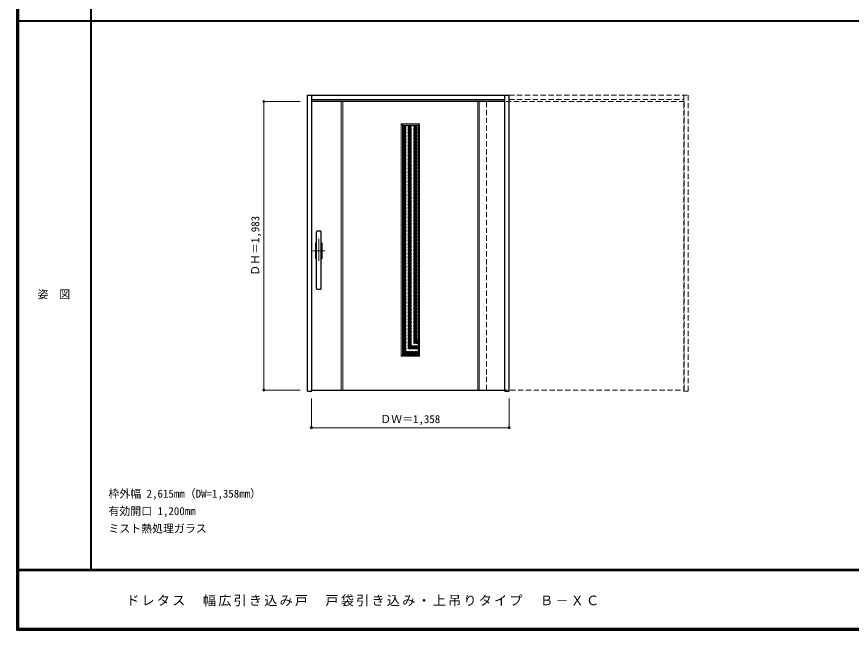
# Model space of a CAD drawing. Units: millimetres, scale not verified. Extents: x -6000 to 5700, y -4307 to 4175.
# Drawn here: x -6000 to -267, y -4205 to 12 of the extents above; entities that cross this region are included whole.
import ezdxf
from ezdxf.enums import TextEntityAlignment as Align

# ---------------------------------------------------------------- set-up
doc = ezdxf.new("R2010")
doc.units = ezdxf.units.MM
doc.header["$LTSCALE"] = 30
doc.header["$PDMODE"] = 32
doc.header["$PDSIZE"] = 15
doc.linetypes.add('CHAIN1', pattern=[8, 5, -1, 1, -1])
doc.linetypes.add('DASHED1', pattern=[1.8, 1.2, -0.6])
for name, color, linetype, lineweight in [('0-1_通り芯', 4, 'CHAIN1', 9), ('0-2_扉', 4, 'DASHED1', 9), ('0-3_仕上げ', 7, 'Continuous', 18), ('0-4_枠', 3, 'Continuous', 25), ('0-B_寸法', 4, 'Continuous', 9), ('0-C_ハッチ', 4, 'DASHED1', 9), ('0-D_ﾊﾞｰ引き手', 3, 'Continuous', 25), ('F-1_枠', 6, 'Continuous', 40), ('F-A_文字', 7, 'Continuous', 18)]:
    doc.layers.add(name, color=color, linetype=linetype, lineweight=lineweight)
doc.layers.add('0-A_文字', color=7, linetype='Continuous')
doc.styles.add('ＭＳ ゴシック', font='')
doc.styles.get('ＭＳ ゴシック').set_extended_font_data('MS Gothic')

msp = doc.modelspace()

# ---------------------------------------------------------------- linework, layer by layer
at = {"layer": '0-1_通り芯'}
for p, q in [((-3924.5, -1515.5), (-3924.5, -1677.5)), ((-3965.5, -1596.5), (-3883.5, -1596.5))]:
    msp.add_line(p, q, dxfattribs=at)
at = {"layer": '0-2_扉'}
for p, q in [((-3972.5, -571), (-3975.5, -571)), ((-3975.5, -2554), (-3975.5, -571)), ((-2772.5, -2554), (-2772.5, -571)), ((-1414.5, -571), (-2772.5, -571)), ((-2617.5, -571), (-2617.5, -2554)), ((-1414.5, -571), (-1414.5, -2554)), ((-3972.5, -2554), (-3975.5, -2554)), ((-2772.5, -2554), (-1414.5, -2554))]:
    msp.add_line(p, q, dxfattribs=at)
at = {"layer": '0-2_扉', "color": 3, "linetype": 'Continuous', "lineweight": 25}
for p, q in [((-2647.5, -571), (-3972.5, -571)), ((-3972.5, -2554), (-2647.5, -2554))]:
    msp.add_line(p, q, dxfattribs=at)
at = {"layer": '0-3_仕上げ'}
for p, q in [((-3770.5, -2554), (-3770.5, -571)), ((-3760.5, -2554), (-3760.5, -571)), ((-2832.5, -2554), (-2832.5, -571)), ((-2822.5, -2554), (-2822.5, -571)), ((-3360, -723.5), (-3351, -732.5)), ((-3360, -723.5), (-3360, -2320.5)), ((-3242, -732.5), (-3233, -723.5)), ((-3360, -2320.5), (-3351, -2311.5)), ((-3360, -2320.5), (-3233, -2320.5)), ((-3242, -2311.5), (-3233, -2320.5))]:
    msp.add_line(p, q, dxfattribs=at)
at = {"layer": '0-3_仕上げ', "color": 3, "lineweight": 25}
for p, q in [((-3351, -732.5), (-3242, -732.5)), ((-3351, -732.5), (-3351, -2311.5)), ((-3242, -732.5), (-3242, -2311.5)), ((-3351, -2311.5), (-3242, -2311.5))]:
    msp.add_line(p, q, dxfattribs=at)
at = {"layer": '0-3_仕上げ'}
msp.add_lwpolyline([(-3360, -723.5), (-3233, -723.5), (-3233, -2320.5)], dxfattribs=at)
at = {"layer": '0-4_枠'}
for p, q in [((-4002.5, -2562.5), (-4002.5, -527.5)), ((-4002.5, -527.5), (-2617.5, -527.5)), ((-3972.5, -2562.5), (-3972.5, -527.5)), ((-3972.5, -557.5), (-2647.5, -557.5)), ((-2647.5, -2562.5), (-2647.5, -527.5)), ((-4002.5, -2562.5), (-3972.5, -2562.5))]:
    msp.add_line(p, q, dxfattribs=at)
at = {"layer": '0-4_枠', "color": 4, "linetype": 'DASHED1', "lineweight": 9}
for p, q in [((-2617.5, -527.5), (-1387.5, -527.5)), ((-2617.5, -557.5), (-1417.5, -557.5)), ((-1417.5, -2562.5), (-1417.5, -527.5)), ((-1387.5, -527.5), (-1387.5, -2562.5)), ((-1417.5, -2562.5), (-1387.5, -2562.5))]:
    msp.add_line(p, q, dxfattribs=at)
at = {"layer": '0-4_枠'}
msp.add_lwpolyline([(-2647.5, -2562.5), (-2617.5, -2562.5), (-2617.5, -527.5)], dxfattribs=at)
at = {"layer": '0-B_寸法'}
for p, q in [((-4302.5, -571), (-4052.5, -571)), ((-4302.5, -2554), (-4302.5, -571)), ((-4302.5, -2554), (-4052.5, -2554)), ((-3975.5, -2812.5), (-3975.5, -2612.5)), ((-2617.5, -2812.5), (-2617.5, -2612.5)), ((-3975.5, -2812.5), (-2617.5, -2812.5))]:
    msp.add_line(p, q, dxfattribs=at)
at = {"layer": '0-B_寸法', "color": 7}
for p in [(-4302.5, -571), (-4302.5, -2554), (-3975.5, -2812.5), (-2617.5, -2812.5)]:
    msp.add_point(p, dxfattribs=at)
at = {"layer": '0-C_ハッチ'}
for p, q in [((-3351, -735.35), (-3348.15, -732.5)), ((-3351, -745.25), (-3338.25, -732.5)), ((-3351, -755.15), (-3328.35, -732.5)), ((-3351, -765.05), (-3318.45, -732.5)), ((-3351, -774.95), (-3308.55, -732.5)), ((-3351, -784.85), (-3298.65, -732.5)), ((-3351, -794.75), (-3288.75, -732.5)), ((-3351, -804.65), (-3278.85, -732.5)), ((-3351, -814.54), (-3268.96, -732.5)), ((-3351, -824.44), (-3259.06, -732.5)), ((-3351, -834.34), (-3249.16, -732.5)), ((-3351, -844.24), (-3242, -735.24)), ((-3351, -854.14), (-3242, -745.14)), ((-3351, -864.04), (-3242, -755.04)), ((-3351, -873.94), (-3242, -764.94)), ((-3351, -883.84), (-3242, -774.84)), ((-3351, -893.74), (-3242, -784.74)), ((-3351, -903.64), (-3242, -794.64)), ((-3351, -913.54), (-3242, -804.54)), ((-3351, -923.44), (-3242, -814.44)), ((-3351, -933.34), (-3242, -824.34)), ((-3351, -943.24), (-3242, -834.24)), ((-3351, -953.14), (-3242, -844.14)), ((-3351, -963.04), (-3242, -854.04)), ((-3351, -972.94), (-3242, -863.94)), ((-3351, -982.84), (-3242, -873.84)), ((-3351, -992.74), (-3242, -883.74)), ((-3351, -1002.64), (-3242, -893.64)), ((-3351, -1012.53), (-3242, -903.53)), ((-3351, -1022.43), (-3242, -913.43)), ((-3351, -1032.33), (-3242, -923.33)), ((-3351, -1042.23), (-3242, -933.23)), ((-3351, -1052.13), (-3242, -943.13)), ((-3351, -1062.03), (-3242, -953.03)), ((-3351, -1071.93), (-3242, -962.93)), ((-3351, -1081.83), (-3242, -972.83)), ((-3351, -1091.73), (-3242, -982.73)), ((-3351, -1101.63), (-3242, -992.63)), ((-3351, -1111.53), (-3242, -1002.53)), ((-3351, -1121.43), (-3242, -1012.43)), ((-3351, -1131.33), (-3242, -1022.33)), ((-3351, -1141.23), (-3242, -1032.23)), ((-3351, -1151.13), (-3242, -1042.13)), ((-3351, -1161.03), (-3242, -1052.03)), ((-3351, -1170.93), (-3242, -1061.93)), ((-3351, -1180.83), (-3242, -1071.83)), ((-3351, -1190.73), (-3242, -1081.73)), ((-3351, -1200.63), (-3242, -1091.63)), ((-3351, -1210.52), (-3242, -1101.52)), ((-3351, -1220.42), (-3242, -1111.42)), ((-3351, -1230.32), (-3242, -1121.32)), ((-3351, -1240.22), (-3242, -1131.22)), ((-3351, -1250.12), (-3242, -1141.12)), ((-3351, -1260.02), (-3242, -1151.02)), ((-3351, -1269.92), (-3242, -1160.92)), ((-3351, -1279.82), (-3242, -1170.82)), ((-3351, -1289.72), (-3242, -1180.72)), ((-3351, -1299.62), (-3242, -1190.62)), ((-3351, -1309.52), (-3242, -1200.52)), ((-3351, -1319.42), (-3242, -1210.42)), ((-3351, -1329.32), (-3242, -1220.32)), ((-3351, -1339.22), (-3242, -1230.22)), ((-3351, -1349.12), (-3242, -1240.12)), ((-3351, -1359.02), (-3242, -1250.02)), ((-3351, -1368.92), (-3242, -1259.92)), ((-3351, -1378.82), (-3242, -1269.82)), ((-3351, -1388.72), (-3242, -1279.72)), ((-3351, -1398.62), (-3242, -1289.62)), ((-3351, -1408.51), (-3242, -1299.51)), ((-3351, -1418.41), (-3242, -1309.41)), ((-3351, -1428.31), (-3242, -1319.31)), ((-3351, -1438.21), (-3242, -1329.21)), ((-3351, -1448.11), (-3242, -1339.11)), ((-3351, -1458.01), (-3242, -1349.01)), ((-3351, -1467.91), (-3242, -1358.91)), ((-3351, -1477.81), (-3242, -1368.81)), ((-3351, -1487.71), (-3242, -1378.71)), ((-3351, -1497.61), (-3242, -1388.61)), ((-3351, -1507.51), (-3242, -1398.51)), ((-3351, -1517.41), (-3242, -1408.41)), ((-3351, -1527.31), (-3242, -1418.31)), ((-3351, -1537.21), (-3242, -1428.21)), ((-3351, -1547.11), (-3242, -1438.11)), ((-3351, -1557.01), (-3242, -1448.01)), ((-3351, -1566.91), (-3242, -1457.91)), ((-3351, -1576.81), (-3242, -1467.81)), ((-3351, -1586.71), (-3242, -1477.71)), ((-3351, -1596.61), (-3242, -1487.61)), ((-3351, -1606.5), (-3242, -1497.5)), ((-3351, -1616.4), (-3242, -1507.4)), ((-3351, -1626.3), (-3242, -1517.3)), ((-3351, -1636.2), (-3242, -1527.2)), ((-3351, -1646.1), (-3242, -1537.1)), ((-3351, -1656), (-3242, -1547)), ((-3351, -1665.9), (-3242, -1556.9)), ((-3351, -1675.8), (-3242, -1566.8)), ((-3351, -1685.7), (-3242, -1576.7)), ((-3351, -1695.6), (-3242, -1586.6)), ((-3351, -1705.5), (-3242, -1596.5)), ((-3351, -1715.4), (-3242, -1606.4)), ((-3351, -1725.3), (-3242, -1616.3)), ((-3351, -1735.2), (-3242, -1626.2)), ((-3351, -1745.1), (-3242, -1636.1)), ((-3351, -1755), (-3242, -1646)), ((-3351, -1764.9), (-3242, -1655.9)), ((-3351, -1774.8), (-3242, -1665.8)), ((-3351, -1784.7), (-3242, -1675.7)), ((-3351, -1794.59), (-3242, -1685.59)), ((-3351, -1804.49), (-3242, -1695.49)), ((-3351, -1814.39), (-3242, -1705.39)), ((-3351, -1824.29), (-3242, -1715.29)), ((-3351, -1834.19), (-3242, -1725.19)), ((-3351, -1844.09), (-3242, -1735.09)), ((-3351, -1853.99), (-3242, -1744.99)), ((-3351, -1863.89), (-3242, -1754.89)), ((-3351, -1873.79), (-3242, -1764.79)), ((-3351, -1883.69), (-3242, -1774.69)), ((-3351, -1893.59), (-3242, -1784.59)), ((-3351, -1903.49), (-3242, -1794.49)), ((-3351, -1913.39), (-3242, -1804.39)), ((-3351, -1923.29), (-3242, -1814.29)), ((-3351, -1933.19), (-3242, -1824.19)), ((-3351, -1943.09), (-3242, -1834.09)), ((-3351, -1952.99), (-3242, -1843.99)), ((-3351, -1962.89), (-3242, -1853.89)), ((-3351, -1972.79), (-3242, -1863.79)), ((-3351, -1982.69), (-3242, -1873.69)), ((-3351, -1992.58), (-3242, -1883.58)), ((-3351, -2002.48), (-3242, -1893.48)), ((-3351, -2012.38), (-3242, -1903.38)), ((-3351, -2022.28), (-3242, -1913.28)), ((-3351, -2032.18), (-3242, -1923.18)), ((-3351, -2042.08), (-3242, -1933.08)), ((-3351, -2051.98), (-3242, -1942.98)), ((-3351, -2061.88), (-3242, -1952.88)), ((-3351, -2071.78), (-3242, -1962.78)), ((-3351, -2081.68), (-3242, -1972.68)), ((-3351, -2091.58), (-3242, -1982.58)), ((-3351, -2101.48), (-3242, -1992.48)), ((-3351, -2111.38), (-3242, -2002.38)), ((-3351, -2121.28), (-3242, -2012.28)), ((-3351, -2131.18), (-3242, -2022.18)), ((-3351, -2141.08), (-3242, -2032.08)), ((-3351, -2150.98), (-3242, -2041.98)), ((-3351, -2160.88), (-3242, -2051.88)), ((-3351, -2170.78), (-3242, -2061.78)), ((-3351, -2180.68), (-3242, -2071.68)), ((-3351, -2190.57), (-3242, -2081.57)), ((-3351, -2200.47), (-3242, -2091.47)), ((-3351, -2210.37), (-3242, -2101.37)), ((-3351, -2220.27), (-3242, -2111.27)), ((-3351, -2230.17), (-3242, -2121.17)), ((-3351, -2240.07), (-3242, -2131.07)), ((-3351, -2249.97), (-3242, -2140.97)), ((-3351, -2259.87), (-3242, -2150.87)), ((-3351, -2269.77), (-3242, -2160.77)), ((-3351, -2279.67), (-3242, -2170.67)), ((-3351, -2289.57), (-3242, -2180.57)), ((-3351, -2299.47), (-3242, -2190.47)), ((-3351, -2309.37), (-3242, -2200.37)), ((-3343.23, -2311.5), (-3242, -2210.27)), ((-3333.33, -2311.5), (-3242, -2220.17)), ((-3323.43, -2311.5), (-3242, -2230.07)), ((-3313.53, -2311.5), (-3242, -2239.97)), ((-3303.63, -2311.5), (-3242, -2249.87)), ((-3293.73, -2311.5), (-3242, -2259.77)), ((-3283.83, -2311.5), (-3242, -2269.67)), ((-3273.94, -2311.5), (-3242, -2279.56)), ((-3264.04, -2311.5), (-3242, -2289.46)), ((-3254.14, -2311.5), (-3242, -2299.36))]:
    msp.add_line(p, q, dxfattribs=at)
at = {"layer": '0-D_ﾊﾞｰ引き手'}
for p, q in [((-3940.5, -1856.5), (-3940.5, -1466.5)), ((-3913.5, -1461.5), (-3935.5, -1461.5)), ((-3908.5, -1856.5), (-3908.5, -1466.5)), ((-3945.5, -1651.5), (-3945.5, -1541.5)), ((-3945.5, -1541.5), (-3940.5, -1541.5)), ((-3908.5, -1541.5), (-3903.5, -1541.5)), ((-3903.5, -1541.5), (-3903.5, -1651.5)), ((-3940.5, -1651.5), (-3945.5, -1651.5)), ((-3903.5, -1651.5), (-3908.5, -1651.5)), ((-3935.5, -1861.5), (-3913.5, -1861.5))]:
    msp.add_line(p, q, dxfattribs=at)
for centre, start, end in [((-3935.5, -1466.5), 90, 180), ((-3913.5, -1466.5), 0, 90), ((-3935.5, -1856.5), 180, 270), ((-3913.5, -1856.5), 270, 0)]:
    msp.add_arc(centre, 5, start, end, dxfattribs=at)
at = {"layer": 'F-1_枠'}
for p, q in [((-6000, 4175), (-6000, -4205)), ((-5995, 4175), (-5995, -4205)), ((-5990, 4175), (-5990, -4205)), ((-5490, 4175), (-5490, -3790)), ((-5990, -15.5), (5690, -15.5)), ((5700, -3790), (-6000, -3790)), ((5700, -3795), (-6000, -3795)), ((5700, -4195), (-6000, -4195)), ((5700, -4200), (-6000, -4200)), ((5700, -4205), (-6000, -4205))]:
    msp.add_line(p, q, dxfattribs=at)

# ---------------------------------------------------------------- texts
at = {"layer": '0-A_文字', "style": 'ＭＳ ゴシック'}
for s, p in [('枠外幅 2,615mm（DW=1,358mm）', (-5370, -3310)), ('有効開口 1,200㎜', (-5370, -3430)), ('ミスト熱処理ガラス', (-5370, -3550))]:
    msp.add_text(s, height=54.99, dxfattribs=at).set_placement(p, align=Align.BOTTOM_LEFT)
at = {"layer": '0-B_寸法', "color": 7, "style": 'ＭＳ ゴシック'}
msp.add_text('ＤＨ＝1,983', height=54.99, rotation=90, dxfattribs=at).set_placement((-4317.5, -1768.75), align=Align.BOTTOM_LEFT)
msp.add_text('ＤＷ＝1,358', height=54.99, dxfattribs=at).set_placement((-3502.75, -2797.5), align=Align.BOTTOM_LEFT)
at = {"layer": 'F-A_文字', "style": 'ＭＳ ゴシック'}
msp.add_text('姿\u3000図', height=54.99, dxfattribs=at).set_placement((-5857.5, -1940.25), align=Align.BOTTOM_LEFT)
at = {"layer": 'F-A_文字', "insert": (-5247.55, -4040), "char_height": 65.98, "attachment_point": 7, "style": 'ＭＳ ゴシック'}
msp.add_mtext('\\T1.17;ドレタス\u3000幅広引き込み戸\u3000戸袋引き込み・上吊りタイプ\u3000Ｂ－ＸＣ', dxfattribs=at)

doc.saveas('drawing.dxf')
